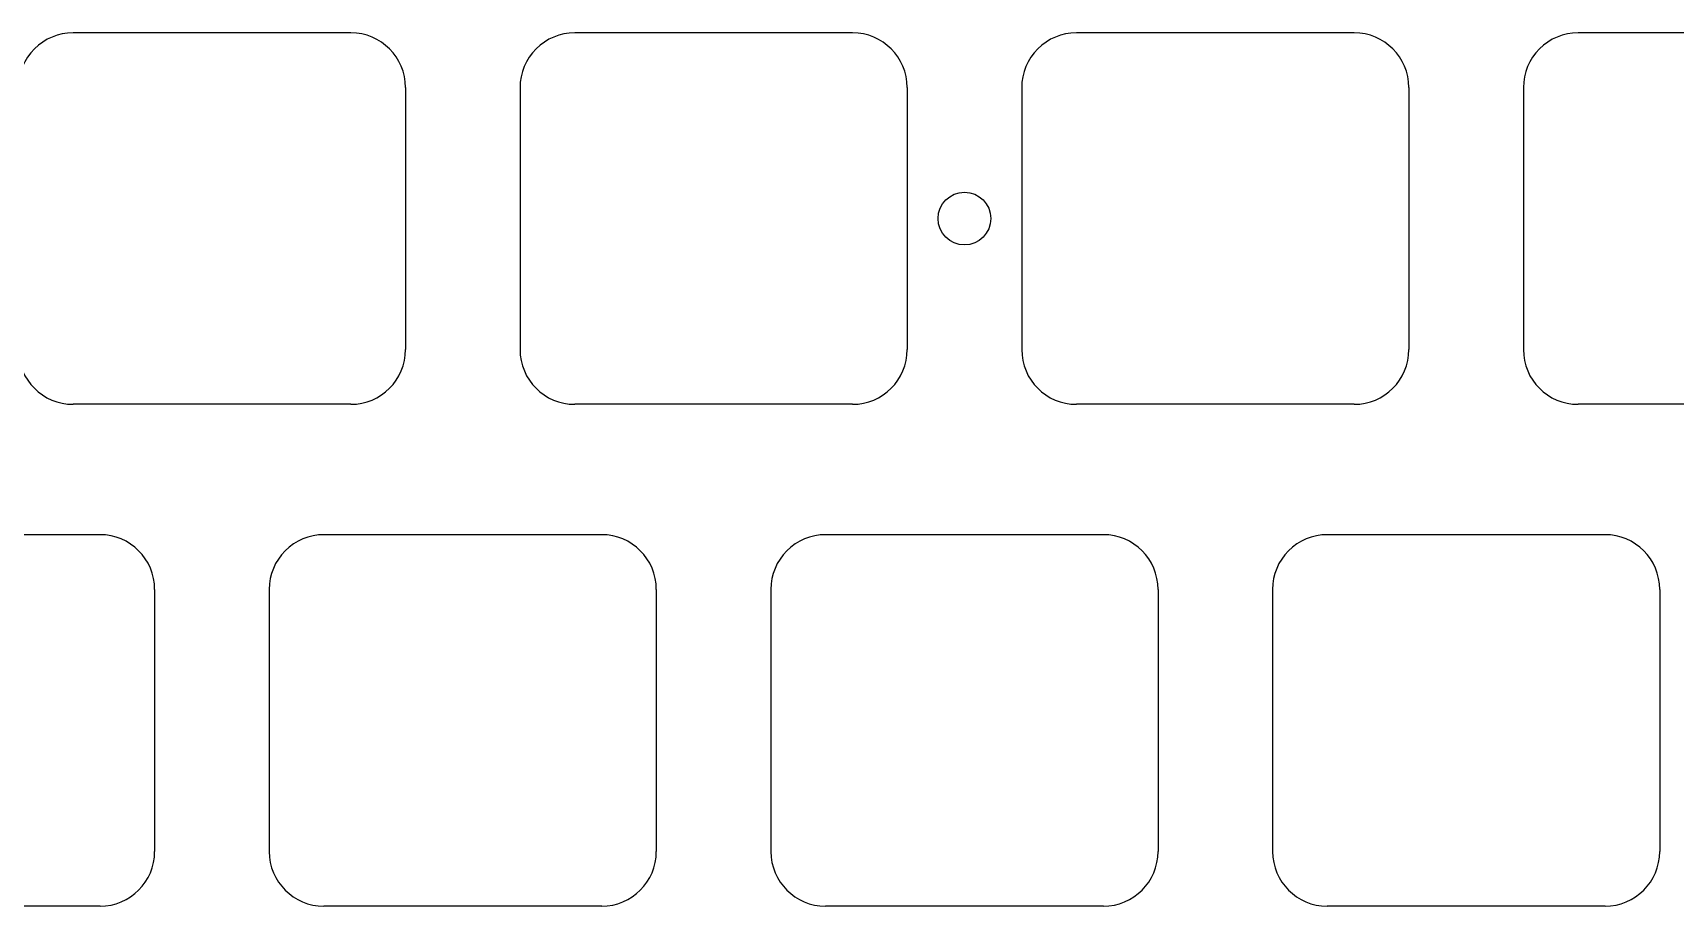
# Model space of a CAD drawing. Header units: millimetres. Extents: x -11 to 340, y -118 to 18.
# Drawn here: x 107.5 to 169.9, y -49.9 to -16.8 of the extents above; entities that cross this region are included whole.
import ezdxf

# ---------------------------------------------------------------- set-up
doc = ezdxf.new("R2010")
doc.units = ezdxf.units.MM
doc.header["$MEASUREMENT"] = 0
doc.layers.add('BLACK', color=7, linetype='CONTINUOUS')

msp = doc.modelspace()

# ---------------------------------------------------------------- linework, layer by layer
at = {"layer": 'BLACK', "linetype": 'Continuous'}
for p, q in [((109.025001, -16.762502), (109.025001, -16.7625)), ((119.575, -16.7625), (109.025001, -16.7625)), ((128.075001, -16.762502), (128.075001, -16.7625)), ((138.625, -16.7625), (128.075001, -16.7625)), ((147.125001, -16.762502), (147.125001, -16.7625)), ((157.675, -16.7625), (147.125001, -16.7625)), ((166.175001, -16.762502), (166.175001, -16.7625)), ((176.725, -16.7625), (166.175001, -16.7625)), ((121.650001, -18.8375), (121.650001, -28.7875)), ((126.000001, -18.8375), (126.000001, -28.7875)), ((140.700001, -18.8375), (140.700001, -28.7875)), ((145.050001, -18.8375), (145.050001, -28.7875)), ((159.750001, -18.8375), (159.750001, -28.7875)), ((164.100001, -18.8375), (164.100001, -28.7875)), ((119.575001, -30.8625), (109.025, -30.8625)), ((119.575001, -30.862501), (119.575001, -30.8625)), ((138.625001, -30.8625), (128.075, -30.8625)), ((138.625001, -30.862501), (138.625001, -30.8625)), ((157.675001, -30.8625), (147.125, -30.8625)), ((157.675001, -30.862501), (157.675001, -30.8625)), ((176.725001, -30.8625), (166.175, -30.8625)), ((110.05, -35.8125), (99.500001, -35.8125)), ((118.550001, -35.812502), (118.550001, -35.8125)), ((129.1, -35.8125), (118.550001, -35.8125)), ((137.600001, -35.812502), (137.600001, -35.8125)), ((148.15, -35.8125), (137.600001, -35.8125)), ((156.650001, -35.812502), (156.650001, -35.8125)), ((167.2, -35.8125), (156.650001, -35.8125)), ((112.125001, -37.8875), (112.125001, -47.8375)), ((116.475001, -37.8875), (116.475001, -47.8375)), ((131.175001, -37.8875), (131.175001, -47.8375)), ((135.525001, -37.8875), (135.525001, -47.8375)), ((150.225001, -37.8875), (150.225001, -47.8375)), ((154.575001, -37.8875), (154.575001, -47.8375)), ((169.275001, -37.8875), (169.275001, -47.8375)), ((110.050001, -49.9125), (99.5, -49.9125)), ((110.050001, -49.912501), (110.050001, -49.9125)), ((129.100001, -49.9125), (118.55, -49.9125)), ((129.100001, -49.912501), (129.100001, -49.9125)), ((148.150001, -49.9125), (137.6, -49.9125)), ((148.150001, -49.912501), (148.150001, -49.9125)), ((167.200001, -49.9125), (156.65, -49.9125)), ((167.200001, -49.912501), (167.200001, -49.9125))]:
    msp.add_line(p, q, dxfattribs=at)
at = {"layer": 'BLACK'}
msp.add_circle((142.875, -23.8125), 1, dxfattribs=at)
for centre, radius, start, end in [((109.025, -18.8375), 2.074999, 89.99997239, 180), ((119.575, -18.8375), 2.075, 0, 90), ((128.075, -18.8375), 2.074999, 89.99997239, 180), ((138.625, -18.8375), 2.075, 0, 90), ((147.125, -18.8375), 2.074999, 89.99997239, 180), ((157.675, -18.8375), 2.075, 0, 90), ((166.175, -18.8375), 2.074999, 89.99997239, 180), ((109.025, -28.7875), 2.075, 180, 270), ((119.575, -28.7875), 2.075001, 270.00002761, 0), ((128.075, -28.7875), 2.075, 180, 270), ((138.625, -28.7875), 2.075001, 270.00002761, 0), ((147.125, -28.7875), 2.075, 180, 270), ((157.675, -28.7875), 2.075001, 270.00002761, 0), ((166.175, -28.7875), 2.075, 180, 270), ((110.05, -37.8875), 2.075, 0, 90), ((118.55, -37.8875), 2.074999, 89.99997239, 180), ((129.1, -37.8875), 2.075, 0, 90), ((137.6, -37.8875), 2.074999, 89.99997239, 180), ((148.15, -37.8875), 2.075, 0, 90), ((156.65, -37.8875), 2.074999, 89.99997239, 180), ((167.2, -37.8875), 2.075, 0, 90), ((110.05, -47.8375), 2.075001, 270.00002761, 0), ((118.55, -47.8375), 2.075, 180, 270), ((129.1, -47.8375), 2.075001, 270.00002761, 0), ((137.6, -47.8375), 2.075, 180, 270), ((148.15, -47.8375), 2.075001, 270.00002761, 0), ((156.65, -47.8375), 2.075, 180, 270), ((167.2, -47.8375), 2.075001, 270.00002761, 0)]:
    msp.add_arc(centre, radius, start, end, dxfattribs=at)

doc.saveas('drawing.dxf')
